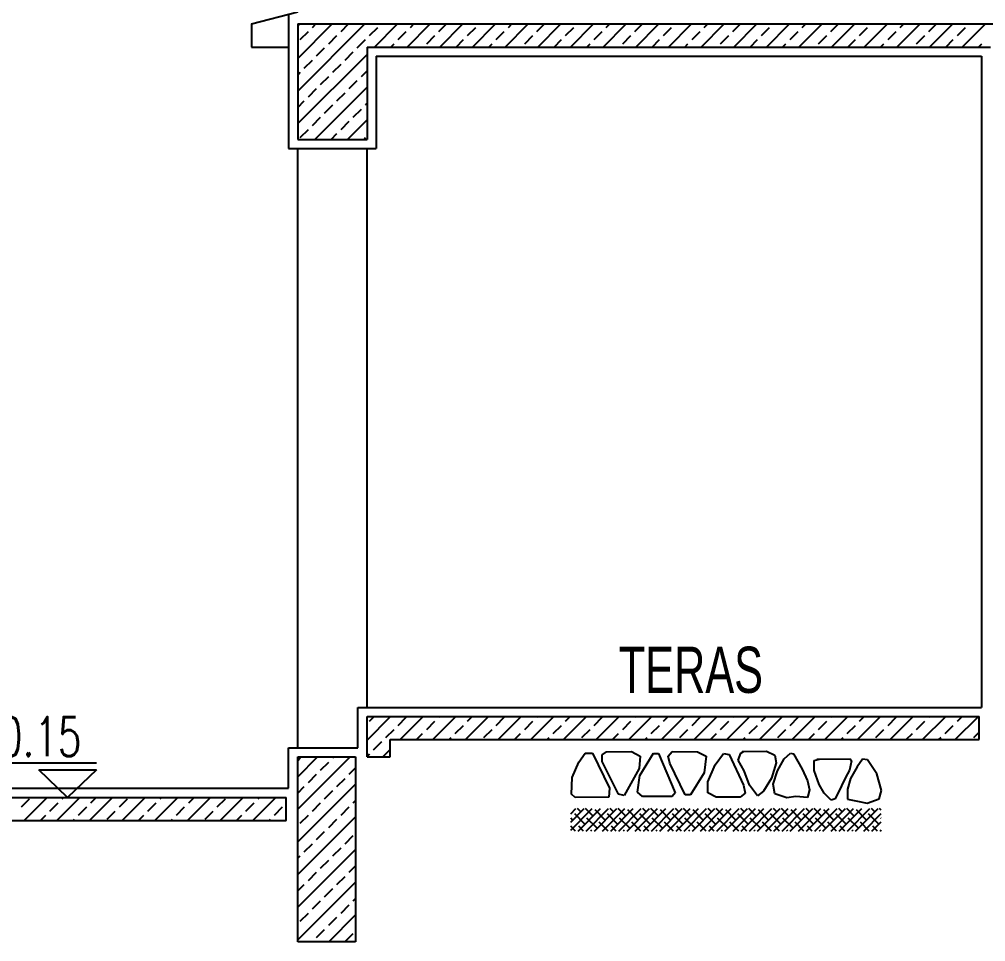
# Model space of a CAD drawing. Extents: x 3907.4 to 3911.57, y -3054.42 to -3053.7.
# Drawn here: x 3909.5048 to 3909.5885, y -3054.3173 to -3054.2374 of the extents above; entities that cross this region are included whole.
import ezdxf
from ezdxf.enums import TextEntityAlignment as Align

# ---------------------------------------------------------------- set-up
doc = ezdxf.new("R2010")
doc.units = 0
doc.header["$LTSCALE"] = 2
doc.header["$MEASUREMENT"] = 0
for name, color, linetype in [('BLK-DOG', 2, 'CONTINUOUS'), ('DUVAR', 7, 'CONTINUOUS'), ('SıVA', 6, 'CONTINUOUS'), ('TARAMA', 9, 'CONTINUOUS'), ('TEXT', 11, 'CONTINUOUS')]:
    doc.layers.add(name, color=color, linetype=linetype)
doc.styles.add('KAPı-PEN', font='simplex.shx', dxfattribs={"width": 0.7, "height": 10})
doc.styles.add('MAHAL', font='stylu.ttf', dxfattribs={"width": 0.7, "height": 20})

msp = doc.modelspace()

# ---------------------------------------------------------------- linework, layer by layer
at = {"layer": 'BLK-DOG'}
for p, q in [((3909.524886, -3054.237811), (3909.528886, -3054.236748)), ((3909.524886, -3054.237811), (3909.524886, -3054.239811)), ((3909.524886, -3054.239811), (3909.528086, -3054.239811))]:
    msp.add_line(p, q, dxfattribs=at)
at = {"layer": 'DUVAR', "color": 4}
for p, q in [((3909.528886, -3054.237811), (3909.788886, -3054.237811)), ((3909.528886, -3054.237811), (3909.528886, -3054.247811)), ((3909.534886, -3054.239811), (3909.588886, -3054.239811)), ((3909.534886, -3054.239811), (3909.534886, -3054.247811)), ((3909.528886, -3054.247811), (3909.534886, -3054.247811)), ((3909.534886, -3054.297811), (3909.587886, -3054.297811)), ((3909.534886, -3054.301311), (3909.534886, -3054.297811)), ((3909.587886, -3054.299811), (3909.587886, -3054.297811)), ((3909.536886, -3054.299811), (3909.587886, -3054.299811)), ((3909.536886, -3054.301311), (3909.536886, -3054.299811)), ((3909.528886, -3054.301311), (3909.533886, -3054.301311)), ((3909.528886, -3054.317311), (3909.528886, -3054.301311)), ((3909.533886, -3054.301311), (3909.533886, -3054.317311)), ((3909.534886, -3054.301311), (3909.536886, -3054.301311)), ((3909.534886, -3054.301311), (3909.534886, -3054.301311)), ((3909.497886, -3054.304811), (3909.527886, -3054.304811)), ((3909.527886, -3054.306811), (3909.527886, -3054.304811)), ((3909.497886, -3054.306811), (3909.527886, -3054.306811)), ((3909.533886, -3054.317311), (3909.528886, -3054.317311))]:
    msp.add_line(p, q, dxfattribs=at)
at = {"layer": 'DUVAR', "color": 11}
for p, q in [((3909.528886, -3054.300511), (3909.528886, -3054.248611)), ((3909.534886, -3054.297011), (3909.534886, -3054.248611))]:
    msp.add_line(p, q, dxfattribs=at)
at = {"layer": 'SıVA'}
for p, q in [((3909.528086, -3054.237011), (3909.528086, -3054.248611)), ((3909.535686, -3054.240611), (3909.588086, -3054.240611)), ((3909.535686, -3054.240611), (3909.535686, -3054.248611)), ((3909.588086, -3054.240611), (3909.588086, -3054.297011)), ((3909.528086, -3054.248611), (3909.535686, -3054.248611)), ((3909.534086, -3054.297011), (3909.588086, -3054.297011)), ((3909.534086, -3054.300511), (3909.534086, -3054.297011)), ((3909.528086, -3054.300511), (3909.534086, -3054.300511)), ((3909.528086, -3054.304011), (3909.528086, -3054.300511)), ((3909.492086, -3054.304011), (3909.528086, -3054.304011))]:
    msp.add_line(p, q, dxfattribs=at)
at = {"layer": 'TARAMA'}
for p, q in [((3909.528886, -3054.237964), (3909.529039, -3054.237811)), ((3909.528886, -3054.240792), (3909.531867, -3054.237811)), ((3909.528886, -3054.243621), (3909.534696, -3054.237811)), ((3909.529091, -3054.239173), (3909.529798, -3054.238466)), ((3909.530152, -3054.238112), (3909.530453, -3054.237811)), ((3909.532627, -3054.238466), (3909.533281, -3054.237811)), ((3909.535101, -3054.238819), (3909.535809, -3054.238112)), ((3909.535524, -3054.239811), (3909.537524, -3054.237811)), ((3909.537576, -3054.239173), (3909.538283, -3054.238466)), ((3909.538352, -3054.239811), (3909.540352, -3054.237811)), ((3909.538637, -3054.238112), (3909.538938, -3054.237811)), ((3909.541112, -3054.238466), (3909.541767, -3054.237811)), ((3909.541181, -3054.239811), (3909.543181, -3054.237811)), ((3909.543587, -3054.238819), (3909.544294, -3054.238112)), ((3909.544009, -3054.239811), (3909.546009, -3054.237811)), ((3909.546062, -3054.239173), (3909.546769, -3054.238466)), ((3909.546838, -3054.239811), (3909.548838, -3054.237811)), ((3909.547122, -3054.238112), (3909.547423, -3054.237811)), ((3909.549597, -3054.238466), (3909.550252, -3054.237811)), ((3909.549666, -3054.239811), (3909.551666, -3054.237811)), ((3909.552072, -3054.238819), (3909.552779, -3054.238112)), ((3909.552495, -3054.239811), (3909.554495, -3054.237811)), ((3909.554547, -3054.239173), (3909.555254, -3054.238466)), ((3909.555323, -3054.239811), (3909.557323, -3054.237811)), ((3909.555607, -3054.238112), (3909.555909, -3054.237811)), ((3909.558082, -3054.238466), (3909.558737, -3054.237811)), ((3909.558151, -3054.239811), (3909.560151, -3054.237811)), ((3909.560557, -3054.238819), (3909.561264, -3054.238112)), ((3909.56098, -3054.239811), (3909.56298, -3054.237811)), ((3909.563032, -3054.239173), (3909.563739, -3054.238466)), ((3909.563808, -3054.239811), (3909.565808, -3054.237811)), ((3909.564093, -3054.238112), (3909.564394, -3054.237811)), ((3909.566568, -3054.238466), (3909.567222, -3054.237811)), ((3909.566637, -3054.239811), (3909.568637, -3054.237811)), ((3909.569043, -3054.238819), (3909.56975, -3054.238112)), ((3909.569465, -3054.239811), (3909.571465, -3054.237811)), ((3909.571517, -3054.239173), (3909.572225, -3054.238466)), ((3909.572294, -3054.239811), (3909.574294, -3054.237811)), ((3909.572578, -3054.238112), (3909.572879, -3054.237811)), ((3909.575053, -3054.238466), (3909.575708, -3054.237811)), ((3909.575122, -3054.239811), (3909.577122, -3054.237811)), ((3909.577528, -3054.238819), (3909.578235, -3054.238112)), ((3909.57795, -3054.239811), (3909.57995, -3054.237811)), ((3909.580003, -3054.239173), (3909.58071, -3054.238466)), ((3909.580779, -3054.239811), (3909.582779, -3054.237811)), ((3909.581063, -3054.238112), (3909.581365, -3054.237811)), ((3909.583538, -3054.238466), (3909.584193, -3054.237811)), ((3909.583607, -3054.239811), (3909.585607, -3054.237811)), ((3909.586013, -3054.238819), (3909.58672, -3054.238112)), ((3909.586436, -3054.239811), (3909.588436, -3054.237811)), ((3909.531566, -3054.239526), (3909.532273, -3054.238819)), ((3909.534041, -3054.23988), (3909.534748, -3054.239173)), ((3909.540051, -3054.239526), (3909.540758, -3054.238819)), ((3909.542595, -3054.239811), (3909.543233, -3054.239173)), ((3909.548536, -3054.239526), (3909.549244, -3054.238819)), ((3909.55108, -3054.239811), (3909.551718, -3054.239173)), ((3909.557022, -3054.239526), (3909.557729, -3054.238819)), ((3909.559566, -3054.239811), (3909.560204, -3054.239173)), ((3909.565507, -3054.239526), (3909.566214, -3054.238819)), ((3909.568051, -3054.239811), (3909.568689, -3054.239173)), ((3909.573992, -3054.239526), (3909.574699, -3054.238819)), ((3909.576536, -3054.239811), (3909.577174, -3054.239173)), ((3909.582478, -3054.239526), (3909.583185, -3054.238819)), ((3909.585021, -3054.239811), (3909.58566, -3054.239173)), ((3909.530505, -3054.240587), (3909.531212, -3054.23988)), ((3909.536938, -3054.239811), (3909.537223, -3054.239526)), ((3909.545423, -3054.239811), (3909.545708, -3054.239526)), ((3909.553909, -3054.239811), (3909.554193, -3054.239526)), ((3909.562394, -3054.239811), (3909.562679, -3054.239526)), ((3909.570879, -3054.239811), (3909.571164, -3054.239526)), ((3909.579365, -3054.239811), (3909.579649, -3054.239526)), ((3909.58785, -3054.239811), (3909.588134, -3054.239526)), ((3909.528886, -3054.246449), (3909.534886, -3054.240449)), ((3909.529445, -3054.241648), (3909.530152, -3054.240941)), ((3909.53298, -3054.240941), (3909.533687, -3054.240233)), ((3909.531919, -3054.242001), (3909.532627, -3054.241294)), ((3909.534394, -3054.242355), (3909.534886, -3054.241863)), ((3909.528886, -3054.242206), (3909.529091, -3054.242001)), ((3909.530859, -3054.243062), (3909.531566, -3054.242355)), ((3909.533334, -3054.243415), (3909.534041, -3054.242708)), ((3909.529798, -3054.244122), (3909.530505, -3054.243415)), ((3909.530352, -3054.247811), (3909.534886, -3054.243277)), ((3909.532273, -3054.244476), (3909.53298, -3054.243769)), ((3909.528886, -3054.245035), (3909.529445, -3054.244476)), ((3909.531212, -3054.245537), (3909.531919, -3054.24483)), ((3909.533687, -3054.24589), (3909.534394, -3054.245183)), ((3909.534748, -3054.24483), (3909.534886, -3054.244692)), ((3909.530152, -3054.246597), (3909.530859, -3054.24589)), ((3909.532627, -3054.246951), (3909.533334, -3054.246244)), ((3909.533181, -3054.247811), (3909.534886, -3054.246106)), ((3909.529091, -3054.247658), (3909.529798, -3054.246951)), ((3909.531767, -3054.247811), (3909.532273, -3054.247304)), ((3909.534595, -3054.247811), (3909.534748, -3054.247658)), ((3909.534886, -3054.299846), (3909.536921, -3054.297811)), ((3909.535101, -3054.298216), (3909.535507, -3054.297811)), ((3909.537576, -3054.29857), (3909.538283, -3054.297863)), ((3909.537749, -3054.299811), (3909.539749, -3054.297811)), ((3909.540578, -3054.299811), (3909.542578, -3054.297811)), ((3909.541112, -3054.297863), (3909.541164, -3054.297811)), ((3909.543406, -3054.299811), (3909.545406, -3054.297811)), ((3909.543587, -3054.298216), (3909.543992, -3054.297811)), ((3909.546062, -3054.29857), (3909.546769, -3054.297863)), ((3909.546235, -3054.299811), (3909.548235, -3054.297811)), ((3909.549063, -3054.299811), (3909.551063, -3054.297811)), ((3909.549597, -3054.297863), (3909.549649, -3054.297811)), ((3909.551892, -3054.299811), (3909.553892, -3054.297811)), ((3909.552072, -3054.298216), (3909.552477, -3054.297811)), ((3909.554547, -3054.29857), (3909.555254, -3054.297863)), ((3909.55472, -3054.299811), (3909.55672, -3054.297811)), ((3909.557548, -3054.299811), (3909.559548, -3054.297811)), ((3909.558082, -3054.297863), (3909.558134, -3054.297811)), ((3909.560377, -3054.299811), (3909.562377, -3054.297811)), ((3909.560557, -3054.298216), (3909.560963, -3054.297811)), ((3909.563032, -3054.29857), (3909.563739, -3054.297863)), ((3909.563205, -3054.299811), (3909.565205, -3054.297811)), ((3909.566034, -3054.299811), (3909.568034, -3054.297811)), ((3909.566568, -3054.297863), (3909.566619, -3054.297811)), ((3909.568862, -3054.299811), (3909.570862, -3054.297811)), ((3909.569043, -3054.298216), (3909.569448, -3054.297811)), ((3909.571517, -3054.29857), (3909.572225, -3054.297863)), ((3909.57169, -3054.299811), (3909.57369, -3054.297811)), ((3909.574519, -3054.299811), (3909.576519, -3054.297811)), ((3909.575053, -3054.297863), (3909.575105, -3054.297811)), ((3909.577347, -3054.299811), (3909.579347, -3054.297811)), ((3909.577528, -3054.298216), (3909.577933, -3054.297811)), ((3909.580003, -3054.29857), (3909.58071, -3054.297863)), ((3909.580176, -3054.299811), (3909.582176, -3054.297811)), ((3909.583004, -3054.299811), (3909.585004, -3054.297811)), ((3909.583538, -3054.297863), (3909.58359, -3054.297811)), ((3909.585833, -3054.299811), (3909.587833, -3054.297811)), ((3909.586013, -3054.298216), (3909.586418, -3054.297811)), ((3909.540051, -3054.298923), (3909.540758, -3054.298216)), ((3909.542526, -3054.299277), (3909.543233, -3054.29857)), ((3909.548536, -3054.298923), (3909.549244, -3054.298216)), ((3909.551011, -3054.299277), (3909.551718, -3054.29857)), ((3909.557022, -3054.298923), (3909.557729, -3054.298216)), ((3909.559497, -3054.299277), (3909.560204, -3054.29857)), ((3909.565507, -3054.298923), (3909.566214, -3054.298216)), ((3909.567982, -3054.299277), (3909.568689, -3054.29857)), ((3909.573992, -3054.298923), (3909.574699, -3054.298216)), ((3909.576467, -3054.299277), (3909.577174, -3054.29857)), ((3909.582478, -3054.298923), (3909.583185, -3054.298216)), ((3909.584952, -3054.299277), (3909.58566, -3054.29857)), ((3909.536516, -3054.29963), (3909.537223, -3054.298923)), ((3909.539164, -3054.299811), (3909.539698, -3054.299277)), ((3909.545001, -3054.29963), (3909.545708, -3054.298923)), ((3909.547649, -3054.299811), (3909.548183, -3054.299277)), ((3909.553486, -3054.29963), (3909.554193, -3054.298923)), ((3909.556134, -3054.299811), (3909.556668, -3054.299277)), ((3909.561971, -3054.29963), (3909.562679, -3054.298923)), ((3909.564619, -3054.299811), (3909.565153, -3054.299277)), ((3909.570457, -3054.29963), (3909.571164, -3054.298923)), ((3909.573105, -3054.299811), (3909.573639, -3054.299277)), ((3909.578942, -3054.29963), (3909.579649, -3054.298923)), ((3909.58159, -3054.299811), (3909.582124, -3054.299277)), ((3909.587427, -3054.29963), (3909.587886, -3054.299172)), ((3909.535455, -3054.300691), (3909.536162, -3054.299984)), ((3909.541992, -3054.299811), (3909.542172, -3054.29963)), ((3909.550477, -3054.299811), (3909.550658, -3054.29963)), ((3909.558963, -3054.299811), (3909.559143, -3054.29963)), ((3909.567448, -3054.299811), (3909.567628, -3054.29963)), ((3909.575933, -3054.299811), (3909.576114, -3054.29963)), ((3909.584418, -3054.299811), (3909.584599, -3054.29963)), ((3909.534886, -3054.30126), (3909.535101, -3054.301045)), ((3909.536249, -3054.301311), (3909.536886, -3054.300674)), ((3909.528886, -3054.303018), (3909.530593, -3054.301311)), ((3909.528886, -3054.305846), (3909.533421, -3054.301311)), ((3909.528886, -3054.301603), (3909.529091, -3054.301398)), ((3909.530859, -3054.302459), (3909.531566, -3054.301752)), ((3909.531919, -3054.301398), (3909.532007, -3054.301311)), ((3909.529798, -3054.303519), (3909.530505, -3054.302812)), ((3909.533334, -3054.302812), (3909.533886, -3054.30226)), ((3909.528886, -3054.308674), (3909.533886, -3054.303674)), ((3909.532273, -3054.303873), (3909.53298, -3054.303166)), ((3909.528886, -3054.304432), (3909.529445, -3054.303873)), ((3909.531212, -3054.304934), (3909.531919, -3054.304227)), ((3909.504944, -3054.305641), (3909.505651, -3054.304934)), ((3909.505188, -3054.306811), (3909.507188, -3054.304811)), ((3909.507419, -3054.305994), (3909.508126, -3054.305287)), ((3909.508016, -3054.306811), (3909.510016, -3054.304811)), ((3909.508479, -3054.304934), (3909.508602, -3054.304811)), ((3909.510845, -3054.306811), (3909.512845, -3054.304811)), ((3909.510954, -3054.305287), (3909.51143, -3054.304811)), ((3909.513429, -3054.305641), (3909.514136, -3054.304934)), ((3909.513673, -3054.306811), (3909.515673, -3054.304811)), ((3909.515904, -3054.305994), (3909.516611, -3054.305287)), ((3909.516502, -3054.306811), (3909.518502, -3054.304811)), ((3909.516965, -3054.304934), (3909.517087, -3054.304811)), ((3909.51933, -3054.306811), (3909.52133, -3054.304811)), ((3909.519439, -3054.305287), (3909.519916, -3054.304811)), ((3909.521914, -3054.305641), (3909.522621, -3054.304934)), ((3909.522158, -3054.306811), (3909.524158, -3054.304811)), ((3909.524389, -3054.305994), (3909.525096, -3054.305287)), ((3909.524987, -3054.306811), (3909.526987, -3054.304811)), ((3909.52545, -3054.304934), (3909.525573, -3054.304811)), ((3909.530152, -3054.305994), (3909.530859, -3054.305287)), ((3909.533687, -3054.305287), (3909.533886, -3054.305089)), ((3909.509893, -3054.306348), (3909.510601, -3054.305641)), ((3909.512368, -3054.306701), (3909.513075, -3054.305994)), ((3909.518379, -3054.306348), (3909.519086, -3054.305641)), ((3909.520854, -3054.306701), (3909.521561, -3054.305994)), ((3909.526864, -3054.306348), (3909.527571, -3054.305641)), ((3909.532627, -3054.306348), (3909.533334, -3054.305641)), ((3909.506602, -3054.306811), (3909.507065, -3054.306348)), ((3909.50943, -3054.306811), (3909.50954, -3054.306701)), ((3909.515087, -3054.306811), (3909.51555, -3054.306348)), ((3909.517916, -3054.306811), (3909.518025, -3054.306701)), ((3909.523573, -3054.306811), (3909.524036, -3054.306348)), ((3909.526401, -3054.306811), (3909.52651, -3054.306701)), ((3909.527815, -3054.306811), (3909.527886, -3054.30674)), ((3909.528886, -3054.311503), (3909.533886, -3054.306503)), ((3909.529091, -3054.307055), (3909.529798, -3054.306348)), ((3909.531566, -3054.307409), (3909.532273, -3054.306701)), ((3909.530505, -3054.308469), (3909.531212, -3054.307762)), ((3909.529445, -3054.30953), (3909.530152, -3054.308823)), ((3909.53298, -3054.308823), (3909.533687, -3054.308116)), ((3909.528886, -3054.314331), (3909.533886, -3054.309331)), ((3909.531919, -3054.309883), (3909.532627, -3054.309176)), ((3909.528886, -3054.310089), (3909.529091, -3054.309883)), ((3909.530859, -3054.310944), (3909.531566, -3054.310237)), ((3909.529798, -3054.312005), (3909.530505, -3054.311298)), ((3909.533334, -3054.311298), (3909.533886, -3054.310745)), ((3909.528886, -3054.31716), (3909.533886, -3054.31216)), ((3909.532273, -3054.312358), (3909.53298, -3054.311651)), ((3909.528886, -3054.312917), (3909.529445, -3054.312358)), ((3909.531212, -3054.313419), (3909.531919, -3054.312712)), ((3909.530152, -3054.31448), (3909.530859, -3054.313773)), ((3909.533687, -3054.313773), (3909.533886, -3054.313574)), ((3909.532627, -3054.314833), (3909.533334, -3054.314126)), ((3909.529091, -3054.31554), (3909.529798, -3054.314833)), ((3909.531563, -3054.317311), (3909.533886, -3054.314988)), ((3909.531566, -3054.315894), (3909.532273, -3054.315187)), ((3909.530505, -3054.316954), (3909.531212, -3054.316247)), ((3909.53298, -3054.317308), (3909.533687, -3054.316601)), ((3909.530149, -3054.317311), (3909.530152, -3054.317308))]:
    msp.add_line(p, q, dxfattribs=at)
at = {"layer": 'TARAMA', "color": 6}
for p, q in [((3909.553239, -3054.301769), (3909.553776, -3054.300984)), ((3909.553776, -3054.300984), (3909.55441, -3054.300984)), ((3909.55441, -3054.300984), (3909.555884, -3054.304027)), ((3909.555254, -3054.301123), (3909.555614, -3054.300863)), ((3909.555254, -3054.301703), (3909.555254, -3054.301123)), ((3909.555574, -3054.300853), (3909.557795, -3054.300843)), ((3909.557795, -3054.300843), (3909.558535, -3054.301243)), ((3909.558535, -3054.301243), (3909.558455, -3054.302303)), ((3909.558495, -3054.302903), (3909.559695, -3054.300983)), ((3909.559695, -3054.301003), (3909.560115, -3054.301003)), ((3909.560115, -3054.301003), (3909.561556, -3054.304403)), ((3909.560976, -3054.301243), (3909.561296, -3054.300823)), ((3909.561116, -3054.301843), (3909.560976, -3054.301243)), ((3909.561296, -3054.300823), (3909.563517, -3054.300863)), ((3909.563517, -3054.300863), (3909.564257, -3054.301243)), ((3909.564257, -3054.301243), (3909.564077, -3054.302683)), ((3909.565037, -3054.302003), (3909.565758, -3054.301003)), ((3909.565758, -3054.301003), (3909.566238, -3054.301083)), ((3909.566238, -3054.301083), (3909.567498, -3054.303743)), ((3909.567018, -3054.301601), (3909.567258, -3054.300983)), ((3909.567258, -3054.300983), (3909.567478, -3054.300842)), ((3909.567378, -3054.300843), (3909.569479, -3054.300813)), ((3909.569479, -3054.300813), (3909.570199, -3054.301143)), ((3909.570199, -3054.301143), (3909.570319, -3054.301823)), ((3909.571, -3054.301483), (3909.57156, -3054.300983)), ((3909.57156, -3054.300983), (3909.57182, -3054.301043)), ((3909.57182, -3054.301043), (3909.57258, -3054.302363)), ((3909.552647, -3054.303091), (3909.553239, -3054.301769)), ((3909.556674, -3054.304543), (3909.555254, -3054.301703)), ((3909.562436, -3054.304583), (3909.561116, -3054.301843)), ((3909.564387, -3054.303463), (3909.565037, -3054.302003)), ((3909.567538, -3054.302523), (3909.567018, -3054.301601)), ((3909.570319, -3054.301823), (3909.569919, -3054.303143)), ((3909.57044, -3054.302503), (3909.571, -3054.301483)), ((3909.573594, -3054.301603), (3909.574078, -3054.3015)), ((3909.573594, -3054.302483), (3909.573594, -3054.301603)), ((3909.573834, -3054.301503), (3909.576715, -3054.301463)), ((3909.576855, -3054.301643), (3909.576675, -3054.302463)), ((3909.576715, -3054.301463), (3909.576855, -3054.301643)), ((3909.577801, -3054.301506), (3909.577326, -3054.302163)), ((3909.578227, -3054.301563), (3909.577801, -3054.301506)), ((3909.579027, -3054.302783), (3909.578227, -3054.301563)), ((3909.558455, -3054.302303), (3909.557154, -3054.304643)), ((3909.558295, -3054.304363), (3909.558495, -3054.302903)), ((3909.564077, -3054.302683), (3909.562897, -3054.304583)), ((3909.567999, -3054.303743), (3909.567538, -3054.302523)), ((3909.570069, -3054.303663), (3909.57044, -3054.302503)), ((3909.57258, -3054.302363), (3909.573041, -3054.303383)), ((3909.574054, -3054.303703), (3909.573594, -3054.302483)), ((3909.576675, -3054.302463), (3909.576315, -3054.303083)), ((3909.577326, -3054.302163), (3909.576746, -3054.303183)), ((3909.579447, -3054.304223), (3909.579027, -3054.302783)), ((3909.552578, -3054.304523), (3909.552647, -3054.303091)), ((3909.564387, -3054.304403), (3909.564387, -3054.303463)), ((3909.567498, -3054.303743), (3909.567638, -3054.304453)), ((3909.568699, -3054.304663), (3909.567999, -3054.303743)), ((3909.569919, -3054.303143), (3909.569219, -3054.304283)), ((3909.570189, -3054.304503), (3909.570069, -3054.303663)), ((3909.573041, -3054.303383), (3909.573201, -3054.304163)), ((3909.574475, -3054.304443), (3909.574054, -3054.303703)), ((3909.576315, -3054.303083), (3909.575975, -3054.303813)), ((3909.576746, -3054.303183), (3909.576486, -3054.304102)), ((3909.552922, -3054.304826), (3909.552578, -3054.304523)), ((3909.555884, -3054.304027), (3909.555815, -3054.304798)), ((3909.557154, -3054.304643), (3909.556674, -3054.304543)), ((3909.558735, -3054.304743), (3909.558295, -3054.304363)), ((3909.561556, -3054.304403), (3909.561296, -3054.304743)), ((3909.562897, -3054.304583), (3909.562436, -3054.304583)), ((3909.565117, -3054.304803), (3909.564387, -3054.304403)), ((3909.567638, -3054.304453), (3909.567198, -3054.304783)), ((3909.569219, -3054.304283), (3909.568699, -3054.304663)), ((3909.571233, -3054.304843), (3909.570189, -3054.304503)), ((3909.573201, -3054.304163), (3909.573021, -3054.304823)), ((3909.575075, -3054.305063), (3909.574475, -3054.304443)), ((3909.575975, -3054.303813), (3909.575435, -3054.304943)), ((3909.576486, -3054.304102), (3909.576486, -3054.304968)), ((3909.579247, -3054.304943), (3909.579447, -3054.304223)), ((3909.555815, -3054.304798), (3909.552922, -3054.304826)), ((3909.561296, -3054.304743), (3909.558735, -3054.304743)), ((3909.567198, -3054.304783), (3909.565117, -3054.304803)), ((3909.57202, -3054.304743), (3909.571233, -3054.304843)), ((3909.573021, -3054.304823), (3909.57202, -3054.304743)), ((3909.575435, -3054.304943), (3909.575075, -3054.305063)), ((3909.576486, -3054.304968), (3909.577354, -3054.305143)), ((3909.577354, -3054.305143), (3909.578187, -3054.30531)), ((3909.578187, -3054.30531), (3909.579247, -3054.304943)), ((3909.55252, -3054.30624), (3909.552978, -3054.305782)), ((3909.55252, -3054.306947), (3909.553685, -3054.305782)), ((3909.55252, -3054.307654), (3909.554392, -3054.305782)), ((3909.553749, -3054.307133), (3909.552865, -3054.306249)), ((3909.553396, -3054.306072), (3909.553106, -3054.305782)), ((3909.553157, -3054.307725), (3909.5551, -3054.305782)), ((3909.554456, -3054.306425), (3909.553813, -3054.305782)), ((3909.553864, -3054.307725), (3909.555807, -3054.305782)), ((3909.554571, -3054.307725), (3909.556514, -3054.305782)), ((3909.555517, -3054.306779), (3909.554633, -3054.305895)), ((3909.555278, -3054.307725), (3909.557221, -3054.305782)), ((3909.556578, -3054.307133), (3909.555694, -3054.306249)), ((3909.556224, -3054.306072), (3909.555934, -3054.305782)), ((3909.555986, -3054.307725), (3909.557928, -3054.305782)), ((3909.557285, -3054.306425), (3909.556641, -3054.305782)), ((3909.556693, -3054.307725), (3909.558635, -3054.305782)), ((3909.5574, -3054.307725), (3909.559342, -3054.305782)), ((3909.558345, -3054.306779), (3909.557461, -3054.305895)), ((3909.558107, -3054.307725), (3909.560049, -3054.305782)), ((3909.559406, -3054.307133), (3909.558522, -3054.306249)), ((3909.559052, -3054.306072), (3909.558763, -3054.305782)), ((3909.558814, -3054.307725), (3909.560756, -3054.305782)), ((3909.560113, -3054.306425), (3909.55947, -3054.305782)), ((3909.559521, -3054.307725), (3909.561464, -3054.305782)), ((3909.560228, -3054.307725), (3909.562171, -3054.305782)), ((3909.561174, -3054.306779), (3909.56029, -3054.305895)), ((3909.560935, -3054.307725), (3909.562878, -3054.305782)), ((3909.562234, -3054.307133), (3909.561351, -3054.306249)), ((3909.561881, -3054.306072), (3909.561591, -3054.305782)), ((3909.561642, -3054.307725), (3909.563585, -3054.305782)), ((3909.562942, -3054.306425), (3909.562298, -3054.305782)), ((3909.562349, -3054.307725), (3909.564292, -3054.305782)), ((3909.563057, -3054.307725), (3909.564999, -3054.305782)), ((3909.564002, -3054.306779), (3909.563118, -3054.305895)), ((3909.563764, -3054.307725), (3909.565706, -3054.305782)), ((3909.565063, -3054.307133), (3909.564179, -3054.306249)), ((3909.564709, -3054.306072), (3909.564419, -3054.305782)), ((3909.564471, -3054.307725), (3909.566413, -3054.305782)), ((3909.56577, -3054.306425), (3909.565127, -3054.305782)), ((3909.565178, -3054.307725), (3909.56712, -3054.305782)), ((3909.565885, -3054.307725), (3909.567828, -3054.305782)), ((3909.566831, -3054.306779), (3909.565947, -3054.305895)), ((3909.566592, -3054.307725), (3909.568535, -3054.305782)), ((3909.567891, -3054.307133), (3909.567007, -3054.306249)), ((3909.567538, -3054.306072), (3909.567248, -3054.305782)), ((3909.567299, -3054.307725), (3909.569242, -3054.305782)), ((3909.568598, -3054.306425), (3909.567955, -3054.305782)), ((3909.568006, -3054.307725), (3909.569949, -3054.305782)), ((3909.568713, -3054.307725), (3909.570656, -3054.305782)), ((3909.569659, -3054.306779), (3909.568775, -3054.305895)), ((3909.569421, -3054.307725), (3909.571363, -3054.305782)), ((3909.57072, -3054.307133), (3909.569836, -3054.306249)), ((3909.570366, -3054.306072), (3909.570076, -3054.305782)), ((3909.570128, -3054.307725), (3909.57207, -3054.305782)), ((3909.571427, -3054.306425), (3909.570783, -3054.305782)), ((3909.570835, -3054.307725), (3909.572777, -3054.305782)), ((3909.571542, -3054.307725), (3909.573484, -3054.305782)), ((3909.572487, -3054.306779), (3909.571604, -3054.305895)), ((3909.572249, -3054.307725), (3909.574191, -3054.305782)), ((3909.573548, -3054.307133), (3909.572664, -3054.306249)), ((3909.573195, -3054.306072), (3909.572905, -3054.305782)), ((3909.572956, -3054.307725), (3909.574899, -3054.305782)), ((3909.574255, -3054.306425), (3909.573612, -3054.305782)), ((3909.573663, -3054.307725), (3909.575606, -3054.305782)), ((3909.57437, -3054.307725), (3909.576313, -3054.305782)), ((3909.575316, -3054.306779), (3909.574432, -3054.305895)), ((3909.575077, -3054.307725), (3909.57702, -3054.305782)), ((3909.576377, -3054.307133), (3909.575493, -3054.306249)), ((3909.576023, -3054.306072), (3909.575733, -3054.305782)), ((3909.575785, -3054.307725), (3909.577727, -3054.305782)), ((3909.577084, -3054.306425), (3909.57644, -3054.305782)), ((3909.576492, -3054.307725), (3909.578434, -3054.305782)), ((3909.577199, -3054.307725), (3909.579141, -3054.305782)), ((3909.578144, -3054.306779), (3909.57726, -3054.305895)), ((3909.577906, -3054.307725), (3909.579416, -3054.306214)), ((3909.579205, -3054.307133), (3909.578321, -3054.306249)), ((3909.578851, -3054.306072), (3909.578562, -3054.305782)), ((3909.579416, -3054.30593), (3909.579269, -3054.305782)), ((3909.552688, -3054.306779), (3909.55252, -3054.306611)), ((3909.55481, -3054.307486), (3909.553926, -3054.306602)), ((3909.555755, -3054.307725), (3909.554987, -3054.306956)), ((3909.557638, -3054.307486), (3909.556754, -3054.306602)), ((3909.558584, -3054.307725), (3909.557815, -3054.306956)), ((3909.560467, -3054.307486), (3909.559583, -3054.306602)), ((3909.561412, -3054.307725), (3909.560643, -3054.306956)), ((3909.563295, -3054.307486), (3909.562411, -3054.306602)), ((3909.564241, -3054.307725), (3909.563472, -3054.306956)), ((3909.566123, -3054.307486), (3909.56524, -3054.306602)), ((3909.567069, -3054.307725), (3909.5663, -3054.306956)), ((3909.568952, -3054.307486), (3909.568068, -3054.306602)), ((3909.569898, -3054.307725), (3909.569129, -3054.306956)), ((3909.57178, -3054.307486), (3909.570896, -3054.306602)), ((3909.572726, -3054.307725), (3909.571957, -3054.306956)), ((3909.574609, -3054.307486), (3909.573725, -3054.306602)), ((3909.575554, -3054.307725), (3909.574786, -3054.306956)), ((3909.577437, -3054.307486), (3909.576553, -3054.306602)), ((3909.578383, -3054.307725), (3909.577614, -3054.306956)), ((3909.578613, -3054.307725), (3909.579416, -3054.306921)), ((3909.579416, -3054.306637), (3909.579382, -3054.306602)), ((3909.552927, -3054.307725), (3909.55252, -3054.307318)), ((3909.553634, -3054.307725), (3909.553219, -3054.307309)), ((3909.554341, -3054.307725), (3909.554279, -3054.307663)), ((3909.556462, -3054.307725), (3909.556047, -3054.307309)), ((3909.55717, -3054.307725), (3909.557108, -3054.307663)), ((3909.559291, -3054.307725), (3909.558876, -3054.307309)), ((3909.559998, -3054.307725), (3909.559936, -3054.307663)), ((3909.562119, -3054.307725), (3909.561704, -3054.307309)), ((3909.562826, -3054.307725), (3909.562765, -3054.307663)), ((3909.564948, -3054.307725), (3909.564532, -3054.307309)), ((3909.565655, -3054.307725), (3909.565593, -3054.307663)), ((3909.567776, -3054.307725), (3909.567361, -3054.307309)), ((3909.568483, -3054.307725), (3909.568422, -3054.307663)), ((3909.570605, -3054.307725), (3909.570189, -3054.307309)), ((3909.571312, -3054.307725), (3909.57125, -3054.307663)), ((3909.573433, -3054.307725), (3909.573018, -3054.307309)), ((3909.57414, -3054.307725), (3909.574078, -3054.307663)), ((3909.576261, -3054.307725), (3909.575846, -3054.307309)), ((3909.576969, -3054.307725), (3909.576907, -3054.307663)), ((3909.57909, -3054.307725), (3909.578675, -3054.307309)), ((3909.57932, -3054.307725), (3909.579416, -3054.307628))]:
    msp.add_line(p, q, dxfattribs=at)
at = {"layer": 'TEXT', "color": 3}
for p, q in [((3909.498836, -3054.301811), (3909.511444, -3054.301811)), ((3909.508944, -3054.304811), (3909.506444, -3054.302411)), ((3909.506444, -3054.302411), (3909.511444, -3054.302411)), ((3909.511444, -3054.302411), (3909.508944, -3054.304811))]:
    msp.add_line(p, q, dxfattribs=at)

# ---------------------------------------------------------------- texts
at = {"layer": 'TEXT', "style": 'MAHAL', "width": 0.7}
msp.add_text('TERAS', height=0.004, dxfattribs=at).set_placement((3909.556691, -3054.295757))
at = {"layer": 'TEXT', "color": 3, "style": 'KAPı-PEN', "width": 0.7}
msp.add_attdef('+0.15', text='+0.50', height=0.0034, dxfattribs=at).set_placement((3909.505246, -3054.301254), align=Align.CENTER)

doc.saveas('drawing.dxf')
